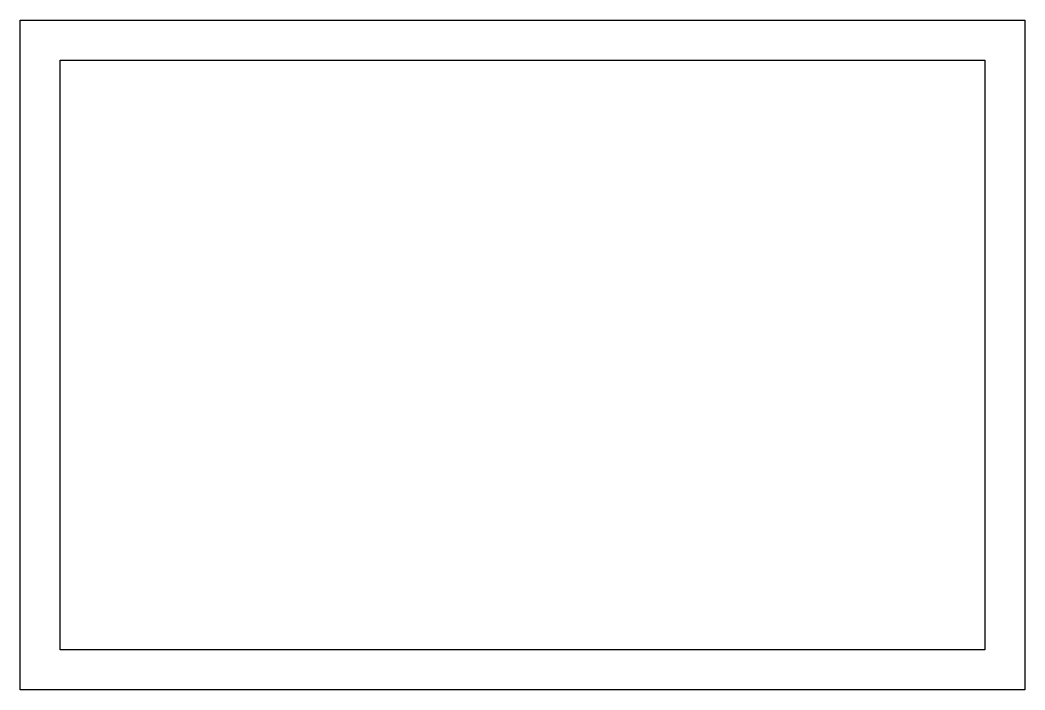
# Model space of a CAD drawing. Extents: x 118.8 to 193.8, y 187.6 to 237.6.
import ezdxf

# ---------------------------------------------------------------- set-up
doc = ezdxf.new("R2010")
doc.units = 0
doc.layers.add('ANA', color=220, linetype='CONTINUOUS')

msp = doc.modelspace()

# ---------------------------------------------------------------- linework, layer by layer
at = {"layer": 'ANA', "color": 7}
for points in [[(118.751, 187.58), (118.751, 237.58), (193.751, 237.58), (193.751, 187.58)], [(121.751, 190.58), (121.751, 234.58), (190.751, 234.58), (190.751, 190.58)]]:
    msp.add_lwpolyline(points, close=True, dxfattribs=at)

doc.saveas('drawing.dxf')
